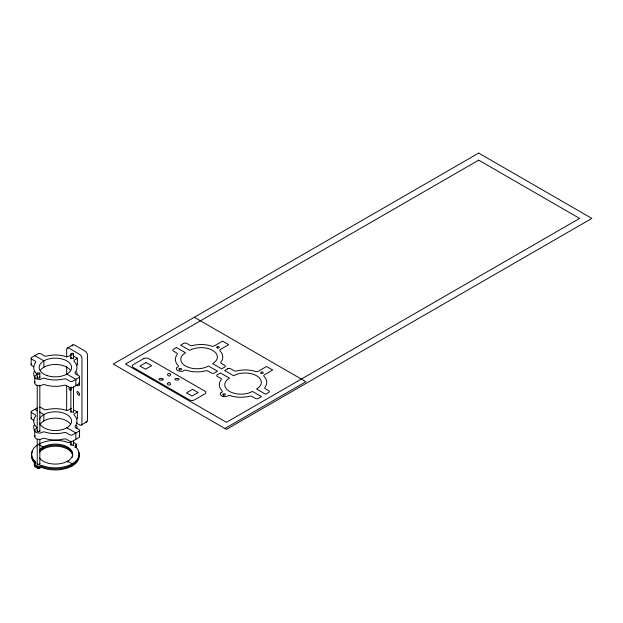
<?xml version="1.0" encoding="UTF-8"?>
<svg xmlns="http://www.w3.org/2000/svg" width="623" height="623" viewBox="0 0 623 623"><rect width="100%" height="100%" fill="white"/><g stroke="black" fill="none" stroke-linecap="round" stroke-linejoin="round"><path stroke-width="0.93" d="M35.207 381.969L34.787 382.475A2.585 1.487 0 0 0 34.795 383.215L35.184 384.22A2.656 1.534 0 0 0 36.079 384.983A2.656 1.534 0 0 0 37.388 385.497L39.124 385.715A2.585 1.487 0 0 0 40.417 385.723L42.232 384.959A2.165 1.246 0 0 1 44.817 384.749A21.626 12.483 0 0 0 64.037 385.287A2.165 1.246 0 0 1 66.435 385.544L69.753 387.459A2.165 1.246 0 0 0 72.805 387.459L78.926 383.924A2.165 1.246 0 0 0 79.176 382.335M35.207 435.617L34.787 436.123A2.585 1.487 0 0 0 34.795 436.871L35.184 437.876A2.656 1.534 0 0 0 36.079 438.631A2.656 1.534 0 0 0 37.388 439.145L39.124 439.371A2.585 1.487 0 0 0 40.417 439.379L42.232 438.608A2.165 1.246 0 0 1 44.817 438.405A21.626 12.483 0 0 0 64.037 438.935A2.165 1.246 0 0 1 66.435 439.199L69.753 441.107A2.165 1.246 0 0 0 72.805 441.107L78.926 437.58A2.165 1.246 0 0 0 79.176 435.991M71.334 389.757L70.703 390.294A1.425 0.818 60 0 1 69.278 389.468A1.425 0.818 60 0 1 69.278 387.825L70.228 387.475A1.254 0.724 60 0 1 71.365 388.137M67.385 348.078L72.891 344.901M71.583 354.596L68.475 356.387A2.165 1.246 0 0 1 65.89 356.597A21.626 12.483 0 0 0 46.67 356.06A2.165 1.246 0 0 1 44.272 355.803L40.954 353.887A2.165 1.246 0 0 0 37.902 353.887L31.781 357.415A2.165 1.246 0 0 0 31.781 359.183L35.098 361.099A2.165 1.246 0 0 1 35.55 362.485A21.626 12.483 0 0 0 36.477 373.582A2.165 1.246 0 0 1 36.118 375.069L34.787 376.113A2.585 1.487 0 0 0 34.795 376.86L35.184 377.865A2.656 1.534 0 0 0 36.079 378.628A2.656 1.534 0 0 0 37.388 379.134L39.124 379.36A2.585 1.487 0 0 0 40.417 379.368L42.232 378.605A2.165 1.246 0 0 1 44.817 378.395A21.626 12.483 0 0 0 64.037 378.924A2.165 1.246 0 0 1 66.435 379.189L69.753 381.105A2.165 1.246 0 0 0 72.805 381.105L78.926 377.569A2.165 1.246 0 0 0 78.926 375.809L75.609 373.893A2.165 1.246 0 0 1 75.157 372.507A21.626 12.483 0 0 0 74.23 361.41A2.165 1.246 0 0 1 74.589 359.915L77.696 358.124M76.66 365.078L77.696 364.478M37.52 407.761L31.781 411.071A2.165 1.246 0 0 0 31.781 412.839L35.098 414.747A2.165 1.246 0 0 1 35.55 416.133A21.626 12.483 0 0 0 36.477 427.23A2.165 1.246 0 0 1 36.118 428.725L34.787 429.769A2.585 1.487 0 0 0 34.795 430.516L35.184 431.521A2.656 1.534 0 0 0 36.079 432.276A2.656 1.534 0 0 0 37.388 432.79L39.124 433.016A2.585 1.487 0 0 0 40.417 433.016L42.232 432.253A2.165 1.246 0 0 1 44.817 432.05A21.626 12.483 0 0 0 64.037 432.58A2.165 1.246 0 0 1 66.435 432.837L69.753 434.753A2.165 1.246 0 0 0 72.805 434.753L78.926 431.225A2.165 1.246 0 0 0 78.926 429.457L75.609 427.542A2.165 1.246 0 0 1 75.157 426.163A21.626 12.483 0 0 0 74.23 415.058A2.165 1.246 0 0 1 74.589 413.571L77.696 411.78M71.583 408.244L68.475 410.043A2.165 1.246 0 0 1 65.89 410.245A21.626 12.483 0 0 0 46.67 409.716A2.165 1.246 0 0 1 44.272 409.451L40.954 407.535A2.165 1.246 0 0 0 39.428 407.169M76.66 418.734L77.696 418.134M81.239 425.042L86.745 421.864M71.201 442.12L70.82 442.338A2.165 1.246 0 0 1 68.125 442.509A23.783 13.729 0 0 0 38.533 444.386A23.783 13.729 0 0 0 35.293 461.472A2.165 1.246 0 0 1 34.997 463.021L34.615 463.239A1.301 0.748 0 0 0 34.545 464.252A27.256 15.739 0 0 0 37.754 466.105A1.301 0.748 0 0 0 39.506 466.066L39.888 465.848A2.165 1.246 0 0 1 42.582 465.677A23.783 13.729 0 0 0 72.175 463.8A23.783 13.729 0 0 0 75.414 446.714A2.165 1.246 0 0 1 75.71 445.165L76.092 444.947A1.301 0.748 0 0 0 76.162 443.934A27.256 15.739 0 0 0 73.382 442.291M221.025 392.77L221.733 392.365A2.165 1.246 0 0 0 222.092 390.87A21.626 12.483 0 0 1 221.173 379.773A2.165 1.246 0 0 0 220.721 378.387L217.404 376.479A2.165 1.246 0 0 1 217.404 374.711L220.464 372.943L229.505 378.169A16.214 9.361 0 0 0 229.505 391.408A16.214 9.361 0 0 0 252.44 391.408L261.489 396.633L258.428 398.393A2.165 1.246 0 0 1 255.368 398.393L252.058 396.477A2.165 1.246 0 0 0 249.659 396.22A21.626 12.483 0 0 1 230.432 395.691A2.165 1.246 0 0 0 227.854 395.893L227.138 396.306A2.484 1.433 0 0 1 224.755 396.641L223.011 396.43M224.903 428.499L305.932 381.712L194.321 317.278M73.545 356.107L77.369 358.311L77.369 364.689M34.841 355.655L43.883 360.873L43.883 367.227M66.825 374.112L75.866 379.337L75.866 385.692M33.852 366.737L31.781 365.537A2.165 1.246 0 0 1 31.532 363.949M73.545 409.763L77.369 411.967L77.369 418.345M76.263 422.994L79.51 424.87A3.458 1.994 60 0 0 81.956 423.461L81.956 358.49A3.458 1.994 60 0 0 79.51 354.253L69.114 348.249A3.458 1.994 60 0 0 66.669 349.667L66.669 356.971M34.841 409.303L37.1 410.612M39.366 411.912L43.883 414.529L43.883 420.883M66.825 427.767L75.866 432.993L75.866 439.347M33.852 420.385L31.781 419.193A2.165 1.246 0 0 1 31.532 417.605M39.685 445.048L43.119 447.034L43.119 449.152L42.551 448.817M42.551 447.758L43.119 448.093M71.598 464.532L72.175 464.859M71.598 465.591L72.175 465.918L72.175 463.8L67.588 461.152L67.588 462.211M220.417 394.157L220.799 395.161A2.663 1.534 0 0 0 221.695 395.916A2.663 1.534 0 0 0 223.011 396.43M79.557 376.689L79.557 383.044M79.557 430.345L79.557 436.7M73.483 354.051A1.308 0.755 0 0 1 71.52 354.705A1.308 0.755 0 0 1 71.52 353.397A1.308 0.755 0 0 1 73.483 354.051L73.483 358.895M73.483 386.992L73.483 412.185M73.483 440.282L73.483 445.134M70.866 354.051L70.866 358.895M70.866 386.992L70.866 412.185M70.866 441.255L70.866 445.134M66.669 366.721L66.669 374.026M66.669 386.205L66.669 410.573M39.841 373.473A1.308 0.755 0 0 1 37.878 374.127A1.308 0.755 0 0 1 37.878 372.819A1.308 0.755 0 0 1 39.841 373.473L39.841 378.317M39.841 385.1L39.841 431.607M39.841 439.355L39.841 464.548M37.224 373.473L37.224 378.317M37.224 385.1L37.224 431.607M37.224 439.355L37.224 464.548M34.709 376.494L34.709 382.857M34.709 430.15L34.709 436.505M31.15 358.303L31.15 364.657M31.15 411.951L31.15 418.306M220.441 394.149A2.484 1.433 0 0 1 221.017 392.77M78.467 451.901A23.783 13.729 0 0 1 69.2 466.315A23.783 13.729 0 0 1 42.582 466.736A2.165 1.246 0 0 0 39.888 466.907L39.506 467.125A1.301 0.748 0 0 1 37.754 467.164A27.256 15.739 0 0 1 34.545 465.311A1.301 0.748 0 0 1 34.615 464.299M32.528 451.293A23.783 13.729 0 0 0 35.293 462.531A2.165 1.246 0 0 1 35.628 463.115M39.475 451.184A17.296 9.984 0 0 1 60.587 445.632A17.296 9.984 0 0 1 72.284 457.196M75.796 444.744A27.256 15.739 0 0 1 76.162 444.993A1.301 0.748 0 0 1 76.092 446.006A1.301 0.748 0 0 1 76.092 447.065L75.71 447.283A2.165 1.246 0 0 0 75.297 447.61M79.09 455.304A23.783 13.729 0 0 1 67.479 468.021A23.783 13.729 0 0 1 42.582 467.795A2.165 1.246 0 0 0 39.888 467.966L39.506 468.185A1.301 0.748 0 0 1 37.754 468.223A27.256 15.739 0 0 1 34.545 466.37A1.301 0.748 0 0 1 34.615 465.358M35.293 463.59A23.783 13.729 0 0 1 31.711 454.712M39.475 452.243A17.296 9.984 0 0 1 58.282 446.364A17.296 9.984 0 0 1 72.611 455.522M75.796 445.803A27.256 15.739 0 0 1 76.162 446.052L75.71 446.224A2.165 1.246 0 0 0 75.258 447.602M73.179 444.954A1.308 0.755 0 0 1 73.374 445.141M39.833 467.538A1.308 0.755 0 0 1 38.135 468.177M37.699 468.037A1.308 0.755 0 0 1 37.232 467.538M39.475 450.125A17.296 9.984 0 0 1 65.952 446.2A17.296 9.984 0 0 1 65.952 461.986A17.296 9.984 0 0 1 39.475 458.061M39.537 463.317A1.308 0.755 0 0 1 39.374 464.384A1.308 0.755 0 0 1 37.528 464.283A1.308 0.755 0 0 1 37.699 463.224M73.179 443.895A1.308 0.755 0 0 1 73.008 444.962A1.308 0.755 0 0 1 71.17 444.869A1.308 0.755 0 0 1 71.334 443.802M77.104 384.703A1.254 0.724 60 0 0 78.397 385.645L79.347 385.294A1.425 0.818 60 0 0 79.604 384.29A1.425 0.818 60 0 0 78.841 383.044M72.213 345.999A3.458 1.994 60 0 1 74.62 345.072L85.016 351.076A3.458 1.994 60 0 1 87.461 355.312L87.461 420.284A3.458 1.994 60 0 1 85.686 421.973M39.483 419.232A16.214 9.361 0 0 1 64.41 413.376A16.214 9.361 0 0 1 64.41 428.912A16.214 9.361 0 0 1 39.483 423.064M39.537 430.376A1.308 0.755 0 0 1 39.374 431.435A1.308 0.755 0 0 1 37.528 431.342A1.308 0.755 0 0 1 37.699 430.275M34.584 430.976A21.626 12.483 0 0 1 34.101 425.198M76.684 425.447A21.626 12.483 0 0 1 76.925 428.367M40.472 423.788A16.214 9.361 0 0 1 55.354 418.142A16.214 9.361 0 0 1 70.235 423.788M73.179 410.954A1.308 0.755 0 0 1 73.008 412.013A1.308 0.755 0 0 1 71.17 411.92A1.308 0.755 0 0 1 71.334 410.861M39.537 376.72A1.308 0.755 0 0 1 39.374 377.787A1.308 0.755 0 0 1 37.528 377.686A1.308 0.755 0 0 1 37.699 376.627M34.584 377.32A21.626 12.483 0 0 1 34.101 371.542M76.684 371.799A21.626 12.483 0 0 1 76.925 374.711M40.472 370.132A16.214 9.361 0 0 1 55.354 364.486A16.214 9.361 0 0 1 70.235 370.132M73.179 357.298A1.308 0.755 0 0 1 73.008 358.365A1.308 0.755 0 0 1 71.17 358.272A1.308 0.755 0 0 1 71.334 357.205M167.797 383.277L167.626 384.282A1.425 0.818 0 0 0 169.051 385.1A1.425 0.818 0 0 0 170.468 384.282L170.297 383.27A1.254 0.724 0 0 0 169.043 382.623A1.254 0.724 0 0 0 167.797 383.277M170.468 374.291L170.297 375.287A1.254 0.724 0 0 1 169.051 375.949A1.254 0.724 0 0 1 167.797 375.295L167.626 374.291A1.425 0.818 0 0 1 169.051 373.473A1.425 0.818 0 0 1 170.468 374.291M478.705 153.087L113.285 364.058L226.429 429.387L591.85 218.408L478.705 153.087M478.705 160.15L125.519 364.058L226.429 422.324L579.616 218.408L478.705 160.15M143.672 358.63L133.267 364.634A3.458 1.994 0 0 0 133.267 367.453L189.54 399.943A3.458 1.994 0 0 0 194.431 399.943L204.827 393.938A3.458 1.994 0 0 0 204.827 391.112L148.562 358.63A3.458 1.994 0 0 0 143.672 358.63M146.117 362.516L139.996 366.044L145.517 369.229L151.638 365.701L146.117 362.516M176.496 347.564L173.435 349.324A2.165 1.246 0 0 0 173.435 351.092L176.753 353.007A2.165 1.246 0 0 1 177.205 354.394A21.626 12.483 0 0 0 178.131 365.491A2.165 1.246 0 0 1 177.765 366.978L177.057 367.391A2.484 1.433 0 0 0 176.473 368.769L176.831 369.774A2.663 1.534 0 0 0 177.726 370.537A2.663 1.534 0 0 0 179.042 371.043L180.779 371.269A2.484 1.433 0 0 0 183.178 370.926L183.886 370.514A2.165 1.246 0 0 1 186.464 370.303A21.626 12.483 0 0 0 205.691 370.833A2.165 1.246 0 0 1 208.09 371.098L211.407 373.013A2.165 1.246 0 0 0 214.46 373.013L217.52 371.246L208.471 366.02A16.214 9.361 0 0 1 185.537 366.02A16.214 9.361 0 0 1 185.537 352.782L176.496 347.564M183.707 343.398L180.647 345.165L189.688 350.383A16.214 9.361 0 0 1 212.622 350.383A16.214 9.361 0 0 1 212.622 363.63L221.671 368.847L224.732 367.087A2.165 1.246 0 0 0 224.732 365.319L221.414 363.404A2.165 1.246 0 0 1 220.963 362.018A21.626 12.483 0 0 0 220.036 350.92A2.165 1.246 0 0 1 220.394 349.433L228.68 344.651L222.567 341.116L214.281 345.897A2.165 1.246 0 0 1 211.695 346.108A21.626 12.483 0 0 0 192.476 345.57A2.165 1.246 0 0 1 190.077 345.313L186.76 343.398A2.165 1.246 0 0 0 183.707 343.398M227.668 368.785L224.615 370.545L233.656 375.77A16.214 9.361 0 0 1 256.59 375.77A16.214 9.361 0 0 1 256.59 389.009L265.639 394.234L268.692 392.467A2.165 1.246 0 0 0 268.692 390.699L265.382 388.791A2.165 1.246 0 0 1 264.931 387.405A21.626 12.483 0 0 0 264.004 376.308A2.165 1.246 0 0 1 264.362 374.812L272.648 370.031L266.527 366.503L258.249 371.285A2.165 1.246 0 0 1 255.664 371.487A21.626 12.483 0 0 0 236.444 370.958A2.165 1.246 0 0 1 234.046 370.701L230.728 368.785A2.165 1.246 0 0 0 227.668 368.785M192.577 389.336L186.464 392.872L191.985 396.057L198.098 392.529L192.577 389.336M177.695 378.465L175.966 378.566A1.254 0.724 0 0 0 174.829 379.282A1.254 0.724 0 0 0 175.959 380.007L177.695 380.108A1.425 0.818 0 0 0 179.12 379.282A1.425 0.818 0 0 0 177.695 378.465M162.128 380.007L160.399 380.108A1.425 0.818 0 0 1 158.974 379.282A1.425 0.818 0 0 1 160.399 378.465L162.144 378.566A1.254 0.724 0 0 1 163.273 379.29A1.254 0.724 0 0 1 162.128 380.007M79.347 393.643L78.397 392.194A1.254 0.724 60 0 0 77.205 391.563A1.254 0.724 60 0 0 77.143 392.903L77.93 394.46A1.425 0.818 60 0 0 79.347 395.286A1.425 0.818 60 0 0 79.347 393.643M179.424 369.727A1.308 0.755 0 0 0 181.488 369.19A1.308 0.755 0 0 0 179.658 368.427A1.308 0.755 0 0 0 179.424 369.727M217.326 347.953A1.308 0.755 0 0 0 219.288 347.299A1.308 0.755 0 0 0 217.326 346.645A1.308 0.755 0 0 0 217.326 347.953M261.177 373.294A1.308 0.755 0 0 0 263.249 372.756A1.308 0.755 0 0 0 261.411 371.993A1.308 0.755 0 0 0 261.177 373.294M223.384 395.107A1.308 0.755 0 0 0 225.456 394.577A1.308 0.755 0 0 0 223.618 393.806A1.308 0.755 0 0 0 223.384 395.107M47.247 375.607A16.214 9.361 0 0 0 71.567 367.492A16.214 9.361 0 0 0 47.247 359.385A16.214 9.361 0 0 0 47.247 375.607"/></g></svg>
